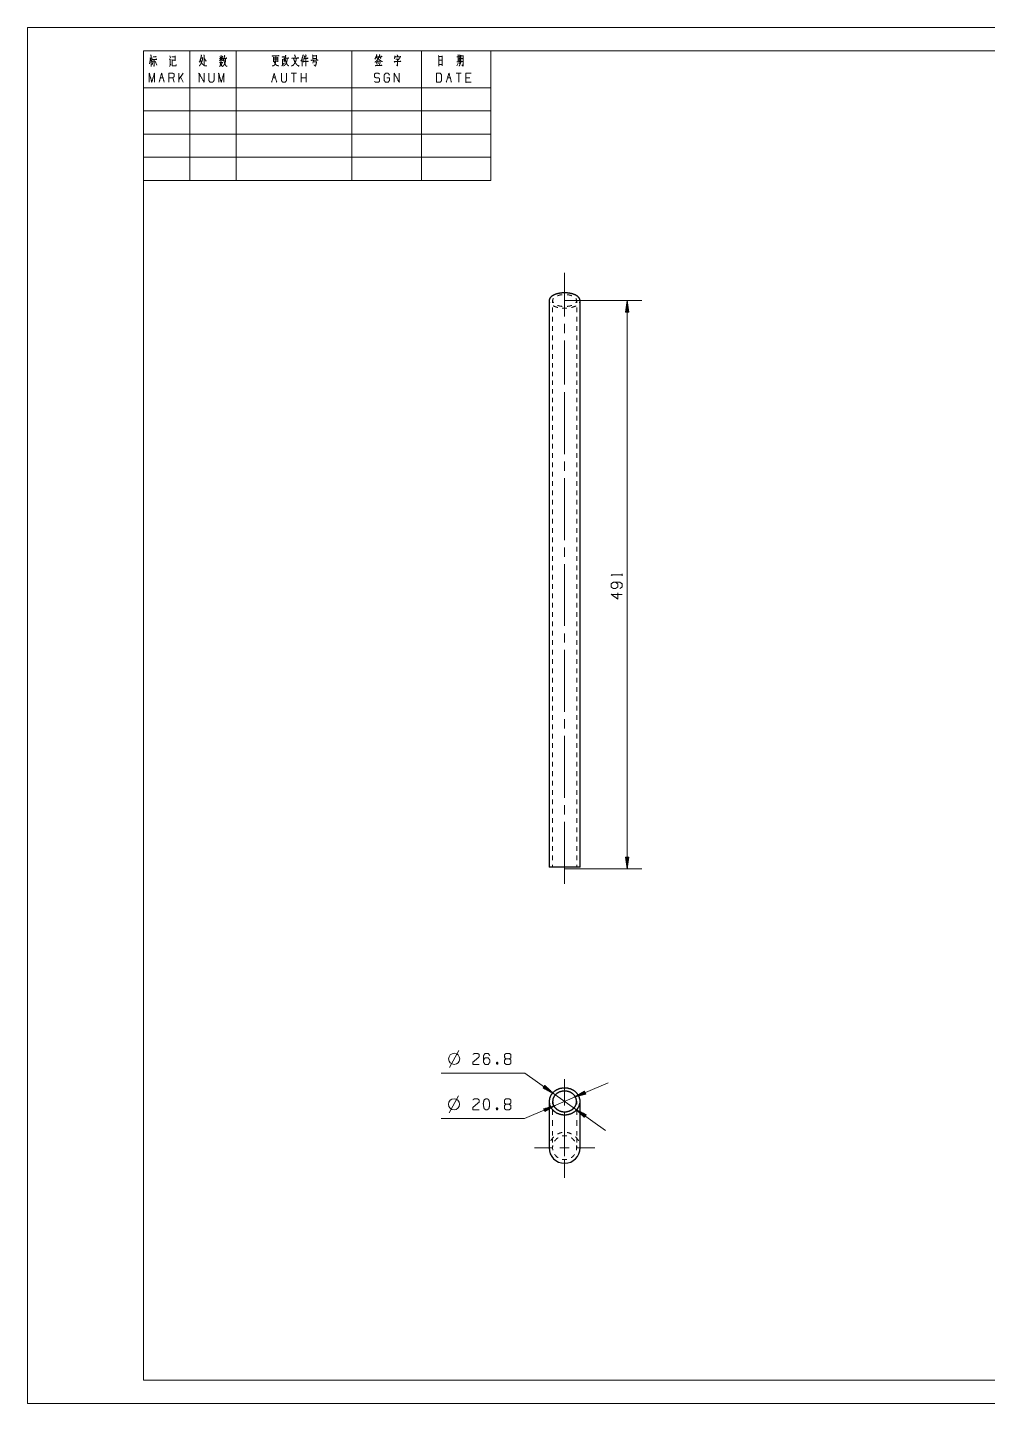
# Model space of a CAD drawing. Header units: millimetres. Extents: x 0 to 420, y 0 to 297.
# Drawn here: x 0 to 207.1, y 0 to 297 of the extents above; entities that cross this region are included whole.
import ezdxf

# ---------------------------------------------------------------- set-up
doc = ezdxf.new("R2010")
doc.units = ezdxf.units.MM
doc.layers.add('101', color=7, linetype='Continuous', true_color=0xffffff)

msp = doc.modelspace()

# ---------------------------------------------------------------- linework, layer by layer
at = {"layer": '101', "color": 133, "linetype": 'Continuous', "lineweight": 18}
for p, q in [((0, 297), (0, 0)), ((420, 297), (0, 297)), ((25, 292), (100, 292)), ((25, 292), (100, 292)), ((25, 292), (25, 5)), ((25, 292), (100, 292)), ((415, 292), (25, 292)), ((25, 292), (25, 264)), ((35, 292), (35, 264)), ((45, 292), (45, 264)), ((70, 292), (70, 264)), ((85, 292), (85, 264)), ((100, 292), (100, 264)), ((25, 284), (100, 284)), ((25, 279), (100, 279)), ((25, 274), (100, 274)), ((25, 269), (100, 269)), ((25, 264), (100, 264)), ((25, 5), (415, 5)), ((0, 0), (420, 0))]:
    msp.add_line(p, q, dxfattribs=at)
at = {"layer": '101', "color": 72, "linetype": 'Continuous', "lineweight": 18}
for p, q in [((93.22, 291.13), (93.33, 290.98)), ((26.57, 290.3), (26.35, 289.18)), ((26.36, 290.36), (26.98, 290.36)), ((26.69, 290.14), (26.91, 289.66)), ((27.11, 289.78), (26.88, 288.91)), ((27.56, 289.76), (27.87, 288.87)), ((30.65, 288.62), (30.93, 289.08)), ((30.74, 290.88), (30.87, 290.49)), ((31.13, 290.07), (31.22, 289.97)), ((37.42, 290.41), (37.77, 290.41)), ((41.4, 289.47), (42.16, 289.47)), ((41.69, 290.2), (41.43, 289.78)), ((41.53, 290.78), (41.66, 290.49)), ((41.88, 290.18), (42.11, 289.91)), ((42.14, 290.82), (41.95, 290.49)), ((53.1, 289.76), (53.98, 289.76)), ((53.11, 290.49), (53.99, 290.49)), ((53.11, 290.14), (53.98, 290.14)), ((54.01, 290.63), (54.01, 289.56)), ((55, 290.16), (55, 288.89)), ((55.02, 290.01), (55.35, 290.01)), ((55.4, 290.82), (55.37, 289.89)), ((59.27, 290.28), (59.27, 288.65)), ((61.56, 290.86), (62.32, 290.86)), ((61.56, 290.28), (62.32, 290.28)), ((61.73, 289.91), (61.56, 289.33)), ((61.6, 289.56), (62.33, 289.56)), ((62.33, 291.05), (62.33, 290.09)), ((75.31, 289.52), (75.48, 289.02)), ((75.35, 289.72), (76.07, 289.72)), ((75.6, 289.62), (75.76, 289.2)), ((76.13, 289.56), (75.92, 288.89)), ((76.04, 290.67), (76.21, 290.34)), ((92.92, 289.33), (92.65, 288.71)), ((92.86, 289.95), (93.25, 289.95)), ((93.18, 289.37), (93.28, 289.04)), ((93.75, 288.94), (94, 288.69)), ((28.66, 286.17), (29.22, 286.17)), ((31.62, 285.18), (31.34, 286.17)), ((33.59, 287.14), (32.63, 285.78)), ((32.63, 285.18), (32.63, 287.14)), ((33.59, 285.18), (33.04, 286.36)), ((52.94, 286.17), (53.49, 286.17)), ((58.02, 287.14), (56.9, 287.14)), ((57.46, 287.14), (57.46, 285.18)), ((59.02, 285.18), (59.02, 287.14)), ((60.14, 286.17), (59.02, 286.17)), ((60.14, 285.18), (60.14, 287.14)), ((90.65, 286.17), (91.2, 286.17)), ((93.6, 287.14), (92.49, 287.14)), ((93.05, 287.14), (93.05, 285.18)), ((95.45, 286.17), (94.61, 286.17)), ((128.31, 178.65), (128.31, 179.08)), ((91.04, 72.55), (93.04, 76.2)), ((101.27, 73.64), (101.43, 73.21)), ((91, 62.75), (93, 66.4)), ((101.23, 63.84), (101.39, 63.41))]:
    msp.add_line(p, q, dxfattribs=at)
at = {"layer": '101', "color": 72, "linetype": 'Continuous', "lineweight": 25}
for p, q in [((112.55, 238.07), (112.55, 225.97)), ((119.25, 225.97), (119.25, 238.07)), ((112.55, 214.72), (112.55, 115.75)), ((119.25, 115.75), (119.25, 214.72)), ((112.55, 65.2), (112.55, 58.22)), ((119.25, 58.22), (119.25, 65.2))]:
    msp.add_line(p, q, dxfattribs=at)
at = {"layer": '101', "color": 53, "linetype": 'Continuous', "lineweight": 18}
for p, q in [((113.3, 238.07), (113.3, 237.56)), ((118.5, 237.56), (118.5, 238.07)), ((113.3, 236.55), (113.3, 235.54)), ((118.5, 235.54), (118.5, 236.55)), ((113.3, 234.54), (113.3, 233.53)), ((113.3, 232.52), (113.3, 231.51)), ((118.5, 233.53), (118.5, 234.54)), ((118.5, 231.51), (118.5, 232.52)), ((113.3, 230.5), (113.3, 229.5)), ((118.5, 229.5), (118.5, 230.5)), ((113.3, 228.49), (113.3, 227.48)), ((113.3, 226.47), (113.3, 225.97)), ((113.3, 225.97), (113.3, 225.5)), ((118.5, 227.48), (118.5, 228.49)), ((118.5, 225.97), (118.5, 226.47)), ((118.5, 225.5), (118.5, 225.97)), ((113.3, 222.68), (113.3, 221.75)), ((113.3, 220.81), (113.3, 219.87)), ((118.5, 221.75), (118.5, 222.68)), ((118.5, 219.87), (118.5, 220.81)), ((113.3, 218.93), (113.3, 218)), ((113.3, 217.06), (113.3, 216.12)), ((118.5, 218), (118.5, 218.93)), ((118.5, 216.12), (118.5, 217.06)), ((113.3, 215.18), (113.3, 214.72)), ((113.3, 214.72), (113.3, 214.21)), ((118.5, 214.72), (118.5, 215.18)), ((118.5, 214.21), (118.5, 214.72)), ((113.3, 213.2), (113.3, 212.19)), ((113.3, 211.18), (113.3, 210.17)), ((118.5, 212.19), (118.5, 213.2)), ((118.5, 210.17), (118.5, 211.18)), ((113.3, 209.16), (113.3, 208.15)), ((118.5, 208.15), (118.5, 209.16)), ((113.3, 207.14), (113.3, 206.13)), ((113.3, 205.12), (113.3, 204.11)), ((118.5, 206.13), (118.5, 207.14)), ((118.5, 204.11), (118.5, 205.12)), ((113.3, 203.1), (113.3, 202.09)), ((118.5, 202.09), (118.5, 203.1)), ((113.3, 201.08), (113.3, 200.07)), ((113.3, 199.06), (113.3, 198.05)), ((118.5, 200.07), (118.5, 201.08)), ((118.5, 198.05), (118.5, 199.06)), ((113.3, 197.04), (113.3, 196.03)), ((118.5, 196.03), (118.5, 197.04)), ((113.3, 195.02), (113.3, 194.01)), ((118.5, 194.01), (118.5, 195.02)), ((113.3, 193), (113.3, 191.99)), ((113.3, 190.98), (113.3, 189.97)), ((118.5, 191.99), (118.5, 193)), ((118.5, 189.97), (118.5, 190.98)), ((113.3, 188.96), (113.3, 187.95)), ((118.5, 187.95), (118.5, 188.96)), ((113.3, 186.94), (113.3, 185.93)), ((113.3, 184.92), (113.3, 183.91)), ((118.5, 185.93), (118.5, 186.94)), ((118.5, 183.91), (118.5, 184.92)), ((113.3, 182.9), (113.3, 181.89)), ((118.5, 181.89), (118.5, 182.9)), ((113.3, 180.88), (113.3, 179.87)), ((113.3, 178.86), (113.3, 177.85)), ((118.5, 179.87), (118.5, 180.88)), ((118.5, 177.85), (118.5, 178.86)), ((113.3, 176.84), (113.3, 175.83)), ((118.5, 175.83), (118.5, 176.84)), ((113.3, 174.82), (113.3, 173.81)), ((113.3, 172.8), (113.3, 171.79)), ((118.5, 173.81), (118.5, 174.82)), ((118.5, 171.79), (118.5, 172.8)), ((113.3, 170.79), (113.3, 169.78)), ((118.5, 169.78), (118.5, 170.79)), ((113.3, 168.77), (113.3, 167.76)), ((113.3, 166.75), (113.3, 165.74)), ((118.5, 167.76), (118.5, 168.77)), ((118.5, 165.74), (118.5, 166.75)), ((113.3, 164.73), (113.3, 163.72)), ((118.5, 163.72), (118.5, 164.73)), ((113.3, 162.71), (113.3, 161.7)), ((113.3, 160.69), (113.3, 159.68)), ((118.5, 161.7), (118.5, 162.71)), ((118.5, 159.68), (118.5, 160.69)), ((113.3, 158.67), (113.3, 157.66)), ((118.5, 157.66), (118.5, 158.67)), ((113.3, 156.65), (113.3, 155.64)), ((113.3, 154.63), (113.3, 153.62)), ((118.5, 155.64), (118.5, 156.65)), ((118.5, 153.62), (118.5, 154.63)), ((113.3, 152.61), (113.3, 151.6)), ((118.5, 151.6), (118.5, 152.61)), ((113.3, 150.59), (113.3, 149.58)), ((113.3, 148.57), (113.3, 147.56)), ((118.5, 149.58), (118.5, 150.59)), ((118.5, 147.56), (118.5, 148.57)), ((113.3, 146.55), (113.3, 145.54)), ((118.5, 145.54), (118.5, 146.55)), ((113.3, 144.53), (113.3, 143.52)), ((118.5, 143.52), (118.5, 144.53)), ((113.3, 142.51), (113.3, 141.5)), ((113.3, 140.49), (113.3, 139.48)), ((118.5, 141.5), (118.5, 142.51)), ((118.5, 139.48), (118.5, 140.49)), ((113.3, 138.47), (113.3, 137.46)), ((118.5, 137.46), (118.5, 138.47)), ((113.3, 136.45), (113.3, 135.44)), ((113.3, 134.43), (113.3, 133.42)), ((118.5, 135.44), (118.5, 136.45)), ((118.5, 133.42), (118.5, 134.43)), ((113.3, 132.41), (113.3, 131.4)), ((118.5, 131.4), (118.5, 132.41)), ((113.3, 130.39), (113.3, 129.38)), ((113.3, 128.37), (113.3, 127.36)), ((118.5, 129.38), (118.5, 130.39)), ((118.5, 127.36), (118.5, 128.37)), ((113.3, 126.35), (113.3, 125.34)), ((118.5, 125.34), (118.5, 126.35)), ((113.3, 124.33), (113.3, 123.32)), ((113.3, 122.31), (113.3, 121.3)), ((118.5, 123.32), (118.5, 124.33)), ((118.5, 121.3), (118.5, 122.31)), ((113.3, 120.29), (113.3, 119.28)), ((118.5, 119.28), (118.5, 120.29)), ((113.3, 118.27), (113.3, 117.26)), ((113.3, 116.25), (113.3, 115.75)), ((118.5, 117.26), (118.5, 118.27)), ((118.5, 115.75), (118.5, 116.25)), ((113.3, 65.2), (113.3, 64.62)), ((113.3, 63.45), (113.3, 62.29)), ((118.5, 64.62), (118.5, 65.2)), ((118.5, 62.29), (118.5, 63.45)), ((113.3, 61.13), (113.3, 59.96)), ((118.5, 59.96), (118.5, 61.13)), ((113.3, 58.8), (113.3, 58.22)), ((113.3, 58.22), (113.3, 57.84)), ((113.3, 57.08), (113.3, 56.33)), ((118.5, 58.22), (118.5, 58.8)), ((118.5, 57.84), (118.5, 58.22)), ((118.5, 56.33), (118.5, 57.08)), ((112.55, 55.2), (112.62, 55.72)), ((113.3, 55.2), (113.37, 55.7)), ((113.37, 54.7), (113.3, 55.2)), ((119.18, 55.72), (119.25, 55.2))]:
    msp.add_line(p, q, dxfattribs=at)
at = {"layer": '101', "color": 22, "linetype": 'Continuous', "lineweight": 18}
for p, q in [((115.9, 238.07), (132.58, 238.07)), ((129.4, 238.07), (129.07, 235.53)), ((129.38, 235.53), (129.38, 237.87)), ((129.74, 235.53), (129.4, 238.07)), ((129.4, 238.07), (129.4, 115.37)), ((129.43, 235.53), (129.43, 237.87)), ((129.07, 235.53), (129.07, 235.56)), ((129.07, 235.53), (129.07, 235.56)), ((129.07, 235.53), (129.74, 235.53)), ((129.12, 235.53), (129.12, 235.94)), ((129.17, 235.53), (129.17, 236.33)), ((129.22, 235.53), (129.22, 236.72)), ((129.27, 235.53), (129.27, 237.1)), ((129.32, 235.53), (129.32, 237.49)), ((129.48, 235.53), (129.48, 237.49)), ((129.53, 235.53), (129.53, 237.1)), ((129.58, 235.53), (129.58, 236.72)), ((129.63, 235.53), (129.63, 236.33)), ((129.68, 235.53), (129.68, 235.94)), ((129.73, 235.53), (129.73, 235.56)), ((129.73, 235.53), (129.73, 235.56)), ((129.07, 117.91), (129.4, 115.37)), ((129.07, 117.91), (129.07, 117.88)), ((129.74, 117.91), (129.07, 117.91)), ((129.07, 117.91), (129.07, 117.88)), ((129.12, 117.91), (129.12, 117.49)), ((129.17, 117.91), (129.17, 117.11)), ((129.22, 117.91), (129.22, 116.72)), ((129.27, 117.91), (129.27, 116.33)), ((129.32, 117.91), (129.32, 115.95)), ((129.38, 117.91), (129.38, 115.56)), ((129.4, 115.37), (129.74, 117.91)), ((129.43, 117.91), (129.43, 115.56)), ((129.48, 117.91), (129.48, 115.95)), ((129.53, 117.91), (129.53, 116.33)), ((129.58, 117.91), (129.58, 116.72)), ((129.63, 117.91), (129.63, 117.11)), ((129.68, 117.91), (129.68, 117.49)), ((129.73, 117.91), (129.73, 117.88)), ((129.73, 117.91), (129.73, 117.88)), ((115.9, 115.37), (132.58, 115.37)), ((107.28, 71.3), (89.29, 71.3)), ((124.75, 58.94), (107.28, 71.3)), ((125.27, 69.21), (107.25, 61.5)), ((111.65, 68.62), (111.26, 68.07)), ((111.44, 68.32), (113.36, 66.97)), ((111.47, 68.37), (113.39, 67.01)), ((111.5, 68.41), (113.1, 67.27)), ((111.53, 68.45), (112.82, 67.54)), ((111.56, 68.49), (112.53, 67.8)), ((111.59, 68.53), (112.25, 68.07)), ((111.62, 68.57), (111.96, 68.33)), ((113.53, 66.88), (111.65, 68.62)), ((111.65, 68.61), (111.67, 68.6)), ((111.65, 68.61), (111.67, 68.6)), ((111.26, 68.07), (113.53, 66.88)), ((111.27, 68.07), (111.29, 68.06)), ((111.27, 68.07), (111.29, 68.06)), ((111.3, 68.12), (111.64, 67.88)), ((111.33, 68.16), (111.98, 67.69)), ((111.36, 68.2), (112.33, 67.51)), ((111.38, 68.24), (112.67, 67.33)), ((111.41, 68.28), (113.01, 67.15)), ((120.17, 67.39), (117.97, 66.09)), ((117.97, 66.09), (120.44, 66.78)), ((120.29, 67.11), (118.14, 66.19)), ((120.31, 67.06), (118.16, 66.14)), ((120.27, 67.16), (118.47, 66.38)), ((120.33, 67.01), (118.53, 66.24)), ((120.25, 67.2), (118.81, 66.58)), ((120.35, 66.97), (118.91, 66.35)), ((120.23, 67.25), (119.14, 66.78)), ((120.37, 66.92), (119.28, 66.45)), ((120.21, 67.3), (119.48, 66.98)), ((120.39, 66.87), (119.66, 66.56)), ((120.2, 67.34), (119.81, 67.18)), ((120.41, 66.83), (120.03, 66.66)), ((120.18, 67.39), (120.15, 67.38)), ((120.18, 67.39), (120.15, 67.38)), ((120.44, 66.78), (120.17, 67.39)), ((120.43, 66.78), (120.41, 66.77)), ((120.43, 66.78), (120.41, 66.77)), ((113.83, 64.32), (111.36, 63.62)), ((111.36, 63.62), (111.39, 63.63)), ((111.36, 63.62), (111.39, 63.63)), ((111.36, 63.62), (111.62, 63.01)), ((111.38, 63.57), (111.77, 63.74)), ((111.4, 63.53), (112.14, 63.84)), ((111.42, 63.48), (112.52, 63.95)), ((111.44, 63.43), (112.89, 64.05)), ((111.46, 63.39), (113.27, 64.16)), ((111.48, 63.34), (113.64, 64.26)), ((111.5, 63.29), (113.66, 64.22)), ((111.52, 63.25), (113.33, 64.02)), ((111.54, 63.2), (112.99, 63.82)), ((111.56, 63.15), (112.66, 63.62)), ((111.58, 63.11), (112.32, 63.42)), ((111.6, 63.06), (111.99, 63.22)), ((111.62, 63.01), (113.83, 64.32)), ((111.62, 63.01), (111.65, 63.03)), ((111.62, 63.01), (111.65, 63.03)), ((118.27, 63.52), (120.15, 61.78)), ((120.53, 62.33), (118.27, 63.52)), ((120.33, 62.04), (118.41, 63.39)), ((120.36, 62.08), (118.44, 63.43)), ((120.3, 62), (118.7, 63.13)), ((120.38, 62.12), (118.78, 63.25)), ((120.27, 61.95), (118.98, 62.86)), ((120.41, 62.16), (119.13, 63.07)), ((120.24, 61.91), (119.27, 62.6)), ((120.44, 62.2), (119.47, 62.89)), ((120.47, 62.24), (119.82, 62.71)), ((120.5, 62.29), (120.16, 62.53)), ((107.25, 61.5), (89.25, 61.5)), ((120.21, 61.87), (119.55, 62.34)), ((120.18, 61.83), (119.84, 62.07)), ((120.15, 61.79), (120.12, 61.81)), ((120.15, 61.79), (120.12, 61.81)), ((120.15, 61.78), (120.53, 62.33)), ((120.53, 62.33), (120.51, 62.35)), ((120.53, 62.33), (120.51, 62.35))]:
    msp.add_line(p, q, dxfattribs=at)
at = {"layer": '101', "color": 151, "linetype": 'Continuous', "lineweight": 18}
for p, q in [((115.9, 231.01), (115.9, 233.02)), ((115.9, 203.32), (115.9, 201.31)), ((115.9, 199.72), (115.9, 186.36)), ((115.9, 184.78), (115.9, 182.77)), ((115.9, 181.18), (115.9, 167.82)), ((115.9, 166.23), (115.9, 164.23)), ((115.9, 162.64), (115.9, 149.28)), ((115.9, 147.69), (115.9, 145.69)), ((115.9, 144.1), (115.9, 130.74)), ((115.9, 129.15), (115.9, 127.14)), ((115.9, 60.7), (115.9, 62.71)), ((115.9, 57.79), (115.9, 61.73)), ((113.31, 55.2), (109.37, 55.2)), ((114.9, 55.2), (116.9, 55.2)), ((115.9, 54.2), (115.9, 56.2)), ((118.49, 55.2), (122.42, 55.2)), ((115.9, 52.61), (115.9, 48.68))]:
    msp.add_line(p, q, dxfattribs=at)
at = {"layer": '101', "color": 72, "linetype": 'Continuous', "lineweight": 18}
for centre in [(92.07, 74.39), (92.04, 64.59)]:
    msp.add_circle(centre, 1.2, dxfattribs=at)
at = {"layer": '101', "color": 72, "linetype": 'Continuous', "lineweight": 25}
msp.add_arc((115.9, 55.2), 3.35, 180, 0, dxfattribs=at)
at = {"layer": '101', "color": 72, "linetype": 'Continuous', "lineweight": 18}
for points, knots in [([(26.57, 291.07), (26.67, 290.94), (26.67, 288.6)], [0, 0, 0.064393, 1, 1]), ([(37.46, 291.13), (37.53, 290.94), (37.46, 290.67), (37.43, 290.53), (37.37, 290.34), (37.31, 290.14), (37.26, 289.95), (37.21, 289.78), (37.14, 289.66), (37.05, 289.52)], [0, 0, 0.116545, 0.278927, 0.365002, 0.478708, 0.603961, 0.717668, 0.817418, 0.901357, 1, 1]), ([(38.05, 291.11), (38.1, 290.96), (38.1, 288.87)], [0, 0, 0.06955, 1, 1]), ([(57.64, 291.07), (57.81, 290.65), (57.83, 290.76), (57.75, 290.55)], [0, 0, 0.581176, 0.716263, 1, 1]), ([(59.43, 291.13), (59.46, 290.98), (59.26, 290.34), (59.19, 290.09), (59.1, 289.95), (59, 289.76)], [0, 0, 0.101083, 0.561706, 0.738774, 0.854629, 1, 1]), ([(60.01, 291.13), (60.12, 290.98), (60.06, 291.05), (60.06, 288.65)], [0, 0, 0.069697, 0.101625, 1, 1]), ([(61.5, 291.07), (61.57, 290.98), (61.57, 290.14)], [0, 0, 0.115189, 1, 1]), ([(75.94, 291.15), (76.05, 291.03), (76.01, 291.05), (75.72, 290.38), (75.58, 290.14), (75.44, 289.95), (75.28, 289.72), (74.96, 289.52)], [0, 0, 0.080396, 0.103261, 0.444362, 0.576789, 0.688375, 0.819716, 1, 1]), ([(75.29, 291.17), (75.39, 291.03), (75.37, 291.07), (74.97, 290.16), (75.2, 290.69), (75.72, 290.69), (75.31, 290.69), (75.45, 290.34)], [0, 0, 0.057042, 0.07334, 0.392466, 0.581127, 0.745774, 0.87749, 1, 1]), ([(79.77, 291.11), (79.89, 290.82), (79.93, 290.86), (79.89, 290.76)], [0, 0, 0.644011, 0.768354, 1, 1]), ([(92.86, 291.13), (92.97, 290.98), (92.9, 291.07), (92.9, 289.56), (92.62, 289.56), (93.47, 289.56), (93.25, 289.56), (93.25, 291.07), (93.25, 290.67), (92.64, 290.67), (93.43, 290.67), (93.25, 290.67), (93.25, 290.26), (92.87, 290.26)], [0, 0, 0.025061, 0.039924, 0.243199, 0.280605, 0.39479, 0.42432, 0.627595, 0.680502, 0.763188, 0.869498, 0.893122, 0.948813, 1, 1]), ([(26.92, 290.07), (27.87, 290.07), (27.81, 290.24), (27.74, 290.09)], [0, 0, 0.737857, 0.874089, 1, 1]), ([(27.1, 290.69), (27.73, 290.69), (27.68, 290.82), (27.64, 290.74)], [0, 0, 0.736257, 0.890366, 1, 1]), ([(27.36, 290.07), (27.36, 288.65), (27.2, 288.73)], [0, 0, 0.887515, 1, 1]), ([(30.55, 290.14), (30.8, 290.14), (30.8, 290.26), (30.8, 288.81)], [0, 0, 0.136549, 0.204721, 1, 1]), ([(31.28, 290.69), (31.21, 290.63), (31.15, 290.69), (31.88, 290.69), (31.88, 290.88), (31.88, 289.78), (31.88, 289.97), (31.22, 289.97), (31.22, 288.83), (31.24, 288.75), (31.35, 288.71), (32.04, 288.71), (32.04, 289.02)], [0, 0, 0.017819, 0.033666, 0.169515, 0.204099, 0.407776, 0.442364, 0.564628, 0.775991, 0.791603, 0.814658, 0.942357, 1, 1]), ([(37.8, 290.55), (37.71, 289.95), (37.65, 289.76), (37.62, 289.62), (37.53, 289.47), (37.46, 289.31), (37.42, 289.18), (37.31, 289.02), (37.23, 288.89), (37.04, 288.71)], [0, 0, 0.296659, 0.392137, 0.46442, 0.547267, 0.635799, 0.700206, 0.795426, 0.869797, 1, 1]), ([(37.31, 290.01), (37.37, 289.87), (37.42, 289.7), (37.45, 289.56), (37.59, 289.27), (37.67, 289.18), (37.87, 288.98), (37.99, 288.87), (38.13, 288.79), (38.34, 288.73), (38.53, 288.73), (38.68, 288.71)], [0, 0, 0.075191, 0.157626, 0.228751, 0.384956, 0.438117, 0.578248, 0.65344, 0.734339, 0.837348, 0.928887, 1, 1]), ([(38.08, 290.38), (38.56, 289.72), (38.56, 289.91)], [0, 0, 0.814818, 1, 1]), ([(42.01, 289.41), (41.89, 289.16), (41.82, 288.98), (41.69, 288.79), (41.56, 288.69), (41.34, 288.65)], [0, 0, 0.251055, 0.434029, 0.64262, 0.795766, 1, 1]), ([(41.73, 290.94), (41.86, 290.88), (41.81, 290.92), (41.81, 289.76), (41.81, 290.3), (41.4, 290.3), (42.22, 290.3)], [0, 0, 0.046318, 0.069123, 0.437816, 0.608997, 0.739331, 1, 1]), ([(41.76, 289.68), (41.59, 289.1), (42.03, 288.62)], [0, 0, 0.483237, 1, 1]), ([(42.73, 290.2), (42.73, 289.95), (42.7, 289.68), (42.63, 289.39), (42.51, 289.1), (42.38, 288.89), (42.23, 288.71), (42.03, 288.58)], [0, 0, 0.134106, 0.280228, 0.441583, 0.610314, 0.742762, 0.870657, 1, 1]), ([(42.46, 290.96), (42.6, 290.82), (42.55, 290.86), (42.22, 289.8)], [0, 0, 0.143537, 0.187773, 1, 1]), ([(42.38, 290.01), (42.42, 289.8), (42.46, 289.56), (42.55, 289.27), (42.67, 288.98), (42.8, 288.75), (42.99, 288.6), (43.04, 288.75)], [0, 0, 0.122124, 0.267694, 0.442444, 0.622807, 0.774615, 0.912625, 1, 1]), ([(42.44, 290.28), (42.93, 290.28), (42.9, 290.45), (42.85, 290.34)], [0, 0, 0.634119, 0.848445, 1, 1]), ([(52.91, 290.86), (52.88, 290.76), (52.79, 290.88), (54.27, 290.88), (54.2, 290.98), (54.14, 290.88)], [0, 0, 0.054227, 0.130909, 0.87613, 0.940043, 1, 1]), ([(53.57, 290.88), (53.57, 289.72), (53.52, 289.58), (53.51, 289.41), (53.45, 289.2), (53.38, 289.04), (53.29, 288.91), (53.16, 288.81), (53.03, 288.75), (52.82, 288.73)], [0, 0, 0.455623, 0.515134, 0.580482, 0.665033, 0.736192, 0.79598, 0.861823, 0.919058, 1, 1]), ([(53.01, 290.63), (53.1, 290.49), (53.1, 289.58)], [0, 0, 0.156848, 1, 1]), ([(53.22, 289.6), (53.29, 289.43), (53.38, 289.29), (53.48, 289.16), (53.55, 289.04), (53.63, 288.94), (53.76, 288.87), (53.9, 288.79), (54.07, 288.75), (54.26, 288.71)], [0, 0, 0.124249, 0.240531, 0.35103, 0.449957, 0.536949, 0.636896, 0.752292, 0.866372, 1, 1]), ([(55.03, 288.89), (54.94, 288.71), (54.88, 288.73), (55.41, 289.37)], [0, 0, 0.187521, 0.244051, 1, 1]), ([(55.06, 290.65), (54.99, 290.57), (54.93, 290.65), (55.37, 290.65)], [0, 0, 0.169755, 0.325542, 1, 1]), ([(56.04, 290.36), (56.03, 290.16), (56, 289.95), (55.97, 289.72), (55.91, 289.52), (55.84, 289.33), (55.75, 289.18), (55.65, 289.02), (55.54, 288.91), (55.41, 288.81), (55.21, 288.71)], [0, 0, 0.105429, 0.211651, 0.328282, 0.437572, 0.539265, 0.625346, 0.724284, 0.79827, 0.883378, 1, 1]), ([(55.67, 291.05), (55.72, 290.96), (55.63, 290.41), (55.51, 289.99), (55.47, 289.85), (55.35, 289.62)], [0, 0, 0.062603, 0.440485, 0.727862, 0.828992, 1, 1]), ([(55.62, 290.18), (55.65, 289.99), (55.69, 289.8), (55.72, 289.6), (55.81, 289.43), (55.88, 289.29), (55.95, 289.12), (56.06, 288.98), (56.2, 288.83), (56.39, 288.73)], [0, 0, 0.109654, 0.220947, 0.342501, 0.451483, 0.545868, 0.651144, 0.754315, 0.874064, 1, 1]), ([(55.67, 290.38), (56.38, 290.38), (56.29, 290.49), (56.17, 290.36)], [0, 0, 0.696293, 0.830826, 1, 1]), ([(57.14, 290.45), (57.05, 290.34), (57.01, 290.38), (58.48, 290.38), (58.38, 290.55), (58.28, 290.41)], [0, 0, 0.066333, 0.095822, 0.818123, 0.913284, 1, 1]), ([(58.04, 290.41), (57.97, 290.01), (57.83, 289.6), (57.56, 289.16), (57.33, 288.87), (56.99, 288.69)], [0, 0, 0.190069, 0.398701, 0.640199, 0.817216, 1, 1]), ([(57.42, 290.3), (57.49, 290.07), (57.66, 289.58), (57.94, 289.18), (58.25, 288.83), (58.53, 288.71), (58.59, 288.79), (58.48, 288.62)], [0, 0, 0.103286, 0.330833, 0.538837, 0.740597, 0.872112, 0.915905, 1, 1]), ([(59.58, 289.66), (59.55, 289.52), (59.48, 289.66), (60.58, 289.66), (60.5, 289.78), (60.47, 289.68)], [0, 0, 0.08907, 0.186879, 0.848313, 0.935185, 1, 1]), ([(59.74, 290.92), (59.84, 290.69), (59.79, 290.78), (59.58, 289.91)], [0, 0, 0.200658, 0.282145, 1, 1]), ([(59.68, 290.3), (60.5, 290.3), (60.44, 290.45), (60.37, 290.3)], [0, 0, 0.720068, 0.857376, 1, 1]), ([(61.28, 289.91), (61.23, 289.85), (61.15, 289.95), (62.68, 289.95), (62.6, 290.01), (62.49, 289.91)], [0, 0, 0.038001, 0.105809, 0.873511, 0.927246, 1, 1]), ([(62.4, 289.62), (62.13, 288.65), (61.85, 288.94)], [0, 0, 0.71586, 1, 1]), ([(75.23, 288.81), (75.12, 288.71), (75.07, 288.81), (76.46, 288.81), (76.39, 288.94), (76.29, 288.79)], [0, 0, 0.078897, 0.135659, 0.837617, 0.910404, 1, 1]), ([(75.66, 290.26), (75.85, 290.09), (76.04, 289.97), (76.18, 289.87), (76.39, 289.7), (76.58, 289.68), (76.42, 289.6)], [0, 0, 0.194845, 0.370351, 0.508814, 0.712321, 0.860156, 1, 1]), ([(75.89, 290.69), (76.48, 290.69), (76.4, 290.84), (76.33, 290.74)], [0, 0, 0.669422, 0.855054, 1, 1]), ([(79.33, 289.68), (79.21, 289.52), (79.13, 289.66), (80.57, 289.66), (80.44, 289.76), (80.37, 289.68)], [0, 0, 0.096613, 0.17732, 0.867547, 0.947356, 1, 1]), ([(79.24, 290.92), (79.36, 290.69), (79.33, 290.78), (79.15, 290.28)], [0, 0, 0.294025, 0.394866, 1, 1]), ([(79.32, 290.67), (80.43, 290.67), (80.5, 290.84), (80.28, 290.36)], [0, 0, 0.611939, 0.711554, 1, 1]), ([(79.48, 290.2), (80.15, 290.2), (80.21, 290.26), (79.87, 289.89), (79.77, 289.97), (79.84, 289.89), (79.84, 288.73), (79.62, 288.87)], [0, 0, 0.230144, 0.259318, 0.430979, 0.476011, 0.513789, 0.910079, 1, 1]), ([(88.67, 290.94), (88.75, 290.78), (88.75, 288.69), (88.75, 289.02), (89.45, 289.02), (89.45, 288.71), (89.45, 290.88), (89.45, 290.76), (88.76, 290.76), (88.76, 289.95), (89.46, 289.95)], [0, 0, 0.022322, 0.280074, 0.320905, 0.407511, 0.44579, 0.713751, 0.729062, 0.813864, 0.913394, 1, 1]), ([(93.49, 291.03), (93.53, 290.88), (93.53, 289.7), (93.47, 289.43), (93.34, 289.12), (93.25, 288.87), (93.14, 288.69)], [0, 0, 0.062372, 0.548434, 0.661879, 0.800828, 0.909362, 1, 1]), ([(93.53, 290.86), (94, 290.86), (94, 290.98), (94, 288.62), (94, 290.28), (93.56, 290.28), (93.97, 290.28), (93.97, 289.7), (93.56, 289.7)], [0, 0, 0.072646, 0.091913, 0.457973, 0.714856, 0.782961, 0.846526, 0.936435, 1, 1]), ([(26.26, 285.18), (26.26, 287.14), (26.82, 285.18), (27.37, 287.14), (27.37, 285.18)], [0, 0, 0.245192, 0.5, 0.754808, 1, 1]), ([(30.51, 285.18), (30.51, 287.14), (31.34, 287.14), (31.62, 286.96), (31.62, 286.36), (31.34, 286.17), (30.51, 286.17)], [0, 0, 0.400952, 0.571035, 0.639278, 0.761676, 0.829917, 1, 1]), ([(37.01, 285.18), (37.01, 287.14), (38.12, 285.18), (38.12, 287.14)], [0, 0, 0.317574, 0.682426, 1, 1]), ([(39.13, 287.14), (39.13, 285.57), (39.39, 285.18), (39.95, 285.18), (40.24, 285.57), (40.24, 287.14)], [0, 0, 0.337152, 0.438599, 0.557781, 0.662848, 1, 1]), ([(41.25, 285.18), (41.25, 287.14), (41.81, 285.18), (42.36, 287.14), (42.36, 285.18)], [0, 0, 0.245192, 0.5, 0.754808, 1, 1]), ([(54.78, 287.14), (54.78, 285.57), (55.05, 285.18), (55.6, 285.18), (55.89, 285.57), (55.89, 287.14)], [0, 0, 0.337152, 0.438599, 0.557781, 0.662848, 1, 1]), ([(74.85, 285.36), (75.13, 285.18), (75.7, 285.18), (75.98, 285.39), (75.98, 285.97), (75.7, 286.17), (75.15, 286.17), (74.85, 286.36), (74.85, 286.96), (75.15, 287.14), (75.7, 287.14), (75.98, 286.96)], [0, 0, 0.068035, 0.184054, 0.254521, 0.372333, 0.442799, 0.555843, 0.626367, 0.748393, 0.81892, 0.931964, 1, 1]), ([(77.55, 286.17), (78.1, 286.17), (78.1, 285.57), (77.82, 285.18), (77.25, 285.18), (76.97, 285.57), (76.97, 286.75), (77.27, 287.14), (77.81, 287.14), (78.09, 286.75)], [0, 0, 0.103295, 0.214797, 0.304261, 0.410274, 0.499739, 0.718892, 0.809956, 0.910533, 1, 1]), ([(79.11, 285.18), (79.11, 287.14), (80.22, 285.18), (80.22, 287.14)], [0, 0, 0.317574, 0.682426, 1, 1]), ([(88.25, 285.18), (89.07, 285.18), (89.36, 285.57), (89.36, 286.75), (89.07, 287.14), (88.25, 287.14), (88.25, 285.18)], [0, 0, 0.142133, 0.227159, 0.431787, 0.516817, 0.65895, 1, 1]), ([(90.37, 285.18), (90.93, 287.14), (91.48, 285.18)], [0, 0, 0.5, 1, 1]), ([(95.73, 285.18), (94.61, 285.18), (94.61, 287.14), (95.73, 287.14)], [0, 0, 0.265389, 0.734611, 1, 1]), ([(126.13, 178.72), (125.93, 178.86), (128.31, 178.86)], [0, 0, 0.09349, 1, 1]), ([(127.83, 175.92), (128.31, 176.23), (128.31, 176.92), (127.83, 177.26), (126.41, 177.26), (125.93, 176.92), (125.93, 176.23), (126.41, 175.92), (126.88, 175.9), (127.36, 176.23), (127.36, 176.92), (126.88, 177.26)], [0, 0, 0.076857, 0.169525, 0.24773, 0.439298, 0.517502, 0.61017, 0.687025, 0.750925, 0.829128, 0.921796, 1, 1]), ([(127.36, 174.98), (127.36, 173.64), (125.93, 174.65), (128.31, 174.65)], [0, 0, 0.245869, 0.565293, 1, 1]), ([(96.13, 75.34), (96.45, 75.56), (97.14, 75.56), (97.47, 75.34), (97.47, 74.86), (96.11, 73.66), (96.13, 73.19), (97.47, 73.19)], [0, 0, 0.069693, 0.192977, 0.265274, 0.350227, 0.674741, 0.759752, 1, 1]), ([(98.41, 74.14), (98.73, 74.61), (99.42, 74.61), (99.75, 74.14), (99.75, 73.66), (99.42, 73.19), (98.73, 73.19), (98.41, 73.66), (98.41, 75.09), (98.73, 75.56), (99.42, 75.56), (99.75, 75.09)], [0, 0, 0.076963, 0.169761, 0.248073, 0.312019, 0.390331, 0.483129, 0.560092, 0.751927, 0.82889, 0.921688, 1, 1]), ([(103.28, 74.39), (102.96, 74.61), (102.96, 75.34), (103.28, 75.56), (103.97, 75.56), (104.3, 75.34), (104.3, 74.61), (103.97, 74.39), (103.28, 74.39), (102.94, 74.14), (102.94, 73.44), (103.28, 73.19), (103.97, 73.19), (104.3, 73.41), (104.3, 74.14), (103.97, 74.39)], [0, 0, 0.047574, 0.136085, 0.183659, 0.267815, 0.317165, 0.405677, 0.455028, 0.539184, 0.590296, 0.675756, 0.726869, 0.811025, 0.860376, 0.948888, 1, 1]), ([(101.27, 73.21), (101.43, 73.21), (101.51, 73.44), (101.43, 73.64), (101.27, 73.64), (101.18, 73.44), (101.27, 73.21), (101.43, 73.64)], [0, 0, 0.093973, 0.236781, 0.365957, 0.45993, 0.589106, 0.731914, 1, 1]), ([(96.1, 65.54), (96.41, 65.76), (97.1, 65.76), (97.44, 65.54), (97.44, 65.06), (96.08, 63.86), (96.1, 63.39), (97.44, 63.39)], [0, 0, 0.069691, 0.192977, 0.265274, 0.350227, 0.674741, 0.759753, 1, 1]), ([(99.2, 63.39), (99.54, 63.64), (99.72, 64.34), (99.72, 64.81), (99.54, 65.54), (99.2, 65.76), (98.87, 65.76), (98.53, 65.54), (98.35, 64.81), (98.37, 64.34), (98.53, 63.64), (98.87, 63.39), (99.2, 63.39)], [0, 0, 0.067527, 0.183972, 0.260584, 0.380943, 0.446143, 0.500307, 0.565505, 0.685864, 0.762529, 0.87831, 0.945835, 1, 1]), ([(103.24, 64.59), (102.93, 64.81), (102.93, 65.54), (103.24, 65.76), (103.93, 65.76), (104.27, 65.54), (104.27, 64.81), (103.93, 64.59), (103.24, 64.59), (102.91, 64.34), (102.91, 63.64), (103.24, 63.39), (103.93, 63.39), (104.27, 63.61), (104.27, 64.34), (103.93, 64.59)], [0, 0, 0.047573, 0.136085, 0.183659, 0.267815, 0.317165, 0.405677, 0.455028, 0.539184, 0.590297, 0.675756, 0.726869, 0.811025, 0.860376, 0.948887, 1, 1]), ([(101.23, 63.41), (101.39, 63.41), (101.48, 63.64), (101.39, 63.84), (101.23, 63.84), (101.14, 63.64), (101.23, 63.41), (101.39, 63.84)], [0, 0, 0.093973, 0.236784, 0.365957, 0.45993, 0.589103, 0.731914, 1, 1])]:
    msp.add_open_spline(points, degree=1, knots=knots, dxfattribs=at)
for points in [[(28.38, 285.18), (28.94, 287.14), (29.5, 285.18)], [(52.66, 285.18), (53.22, 287.14), (53.77, 285.18)]]:
    msp.add_open_spline(points, degree=1, dxfattribs=at)
at = {"layer": '101', "color": 151, "linetype": 'Continuous', "lineweight": 18}
for points, knots in [([(115.9, 234.61), (115.9, 240.9), (115.9, 244.08)], [0, 0, 0.664771, 1, 1]), ([(115.9, 219.95), (115.9, 221.54), (115.9, 229.43)], [0, 0, 0.167615, 1, 1]), ([(115.9, 218.27), (115.9, 215.09), (115.9, 204.91)], [0, 0, 0.23764, 1, 1]), ([(115.9, 125.56), (115.9, 115.37), (115.9, 112.2)], [0, 0, 0.76236, 1, 1]), ([(115.9, 64.3), (115.9, 66.84), (115.9, 70.01)], [0, 0, 0.444452, 1, 1]), ([(115.9, 53.4), (115.9, 56.58), (115.9, 59.12)], [0, 0, 0.555548, 1, 1])]:
    msp.add_open_spline(points, degree=1, knots=knots, dxfattribs=at)
at = {"layer": '101', "color": 72, "linetype": 'Continuous', "lineweight": 25}
for points, knots in [([(119.25, 238.07), (119.13, 238.5), (118.8, 238.9), (118.27, 239.25), (117.57, 239.52), (116.77, 239.68), (115.9, 239.74), (115.03, 239.68), (114.22, 239.52), (113.53, 239.25), (113, 238.9), (112.66, 238.5), (112.55, 238.07)], [0, 0, 0.055408, 0.120246, 0.198781, 0.290627, 0.392605, 0.5, 0.607394, 0.709373, 0.801219, 0.879754, 0.944592, 1, 1]), ([(112.55, 225.97), (112.55, 223.87), (112.55, 219.39), (112.55, 214.72)], [0, 0, 0.186528, 0.584176, 1, 1]), ([(119.25, 214.72), (119.25, 219.39), (119.25, 221.67), (119.25, 225.97)], [0, 0, 0.415824, 0.618034, 1, 1]), ([(119.25, 115.75), (119.13, 115.75), (118.27, 115.75), (116.77, 115.75), (115.03, 115.75), (113.53, 115.75), (112.66, 115.75), (112.55, 115.75)], [0, 0, 0.017036, 0.146447, 0.37059, 0.629409, 0.853553, 0.982964, 1, 1]), ([(112.55, 65.2), (112.65, 65.92), (112.96, 66.6), (113.46, 67.19), (114.1, 67.65), (114.86, 67.96), (115.69, 68.1), (116.53, 68.05), (117.33, 67.83), (118.03, 67.44), (118.61, 66.91), (119.01, 66.27), (119.22, 65.56), (119.22, 64.84), (119.01, 64.13), (118.61, 63.5), (118.03, 62.97), (117.33, 62.58), (116.53, 62.35), (115.69, 62.31), (114.86, 62.44), (114.1, 62.75), (113.46, 63.21), (112.96, 63.8), (112.65, 64.48), (112.55, 65.2)], [0, 0, 0.037177, 0.075086, 0.114243, 0.154827, 0.196662, 0.239291, 0.282086, 0.324389, 0.36564, 0.405511, 0.443999, 0.48146, 0.51854, 0.556001, 0.594489, 0.63436, 0.675611, 0.717914, 0.760709, 0.803338, 0.845173, 0.885757, 0.924914, 0.962823, 1, 1]), ([(113.3, 65.2), (113.4, 65.84), (113.71, 66.42), (114.2, 66.9), (114.82, 67.25), (115.53, 67.43), (116.27, 67.43), (116.98, 67.25), (117.6, 66.9), (118.09, 66.42), (118.39, 65.84), (118.5, 65.2), (118.39, 64.57), (118.09, 63.98), (117.6, 63.5), (116.98, 63.15), (116.27, 62.97), (115.53, 62.97), (114.82, 63.15), (114.2, 63.5), (113.71, 63.98), (113.4, 64.57), (113.3, 65.2)], [0, 0, 0.042279, 0.08561, 0.130658, 0.177502, 0.225673, 0.274328, 0.322498, 0.369342, 0.41439, 0.457721, 0.5, 0.542279, 0.585611, 0.630659, 0.677502, 0.725672, 0.774327, 0.822498, 0.869342, 0.91439, 0.957721, 1, 1]), ([(112.55, 58.22), (112.55, 57.15), (112.55, 55.69), (112.55, 55.2)], [0, 0, 0.354694, 0.836891, 1, 1]), ([(119.25, 55.2), (119.25, 55.32), (119.25, 56.3), (119.25, 58.22)], [0, 0, 0.04089, 0.365319, 1, 1])]:
    msp.add_open_spline(points, degree=1, knots=knots, dxfattribs=at)
at = {"layer": '101', "color": 53, "linetype": 'Continuous', "lineweight": 18}
for points, knots in [([(112.55, 238.07), (112.66, 237.63), (112.7, 237.59)], [0, 0, 0.886534, 1, 1]), ([(113.5, 238.54), (113.4, 238.43), (113.3, 238.07)], [0, 0, 0.27133, 1, 1]), ([(113.3, 238.07), (113.4, 237.7), (113.5, 237.59)], [0, 0, 0.728639, 1, 1]), ([(115.38, 239.33), (114.82, 239.25), (114.36, 239.1)], [0, 0, 0.539841, 1, 1]), ([(117.44, 239.1), (116.98, 239.25), (116.42, 239.33)], [0, 0, 0.460164, 1, 1]), ([(118.3, 237.59), (118.39, 237.7), (118.5, 238.07), (118.39, 238.43), (118.3, 238.54)], [0, 0, 0.135679, 0.499998, 0.864335, 1, 1]), ([(119.1, 237.59), (119.13, 237.63), (119.25, 238.07)], [0, 0, 0.113455, 1, 1]), ([(113.45, 236.93), (113.53, 236.88), (114.22, 236.61), (114.4, 236.58)], [0, 0, 0.090251, 0.825016, 1, 1]), ([(114.36, 237.03), (114.82, 236.88), (115.38, 236.8)], [0, 0, 0.460159, 1, 1]), ([(116.42, 236.8), (116.98, 236.88), (117.44, 237.03)], [0, 0, 0.539836, 1, 1]), ([(117.4, 236.58), (117.57, 236.61), (118.27, 236.88), (118.34, 236.93)], [0, 0, 0.174984, 0.909749, 1, 1]), ([(112.93, 56.71), (113, 56.88), (113.53, 57.57)], [0, 0, 0.166663, 1, 1]), ([(113.74, 56.64), (114.2, 57.17), (114.47, 57.34)], [0, 0, 0.681819, 1, 1]), ([(114.39, 58.17), (115.03, 58.44), (115.38, 58.48)], [0, 0, 0.666673, 1, 1]), ([(115.4, 57.74), (115.53, 57.77), (116.27, 57.77), (116.4, 57.74)], [0, 0, 0.136367, 0.863643, 1, 1]), ([(116.42, 58.48), (116.77, 58.44), (117.41, 58.17)], [0, 0, 0.333337, 1, 1]), ([(117.33, 57.34), (117.6, 57.17), (118.06, 56.64)], [0, 0, 0.318179, 1, 1]), ([(118.27, 57.57), (118.8, 56.88), (118.87, 56.71)], [0, 0, 0.833337, 1, 1]), ([(114.47, 53.06), (114.2, 53.24), (113.74, 53.76)], [0, 0, 0.318179, 1, 1]), ([(118.06, 53.76), (117.6, 53.24), (117.33, 53.06)], [0, 0, 0.681823, 1, 1]), ([(116.4, 52.67), (116.27, 52.63), (115.53, 52.63), (115.4, 52.67)], [0, 0, 0.136356, 0.863634, 1, 1])]:
    msp.add_open_spline(points, degree=1, knots=knots, dxfattribs=at)
for points in [[(115.39, 236.42), (115.9, 236.39), (116.4, 236.42)], [(113.3, 224.56), (113.3, 223.62)], [(118.5, 223.62), (118.5, 224.56)], [(113.3, 55.58), (113.3, 55.2)], [(118.43, 55.7), (118.5, 55.2), (118.43, 54.7)], [(118.5, 55.2), (118.5, 55.58)]]:
    msp.add_open_spline(points, degree=1, dxfattribs=at)

doc.saveas('drawing.dxf')
